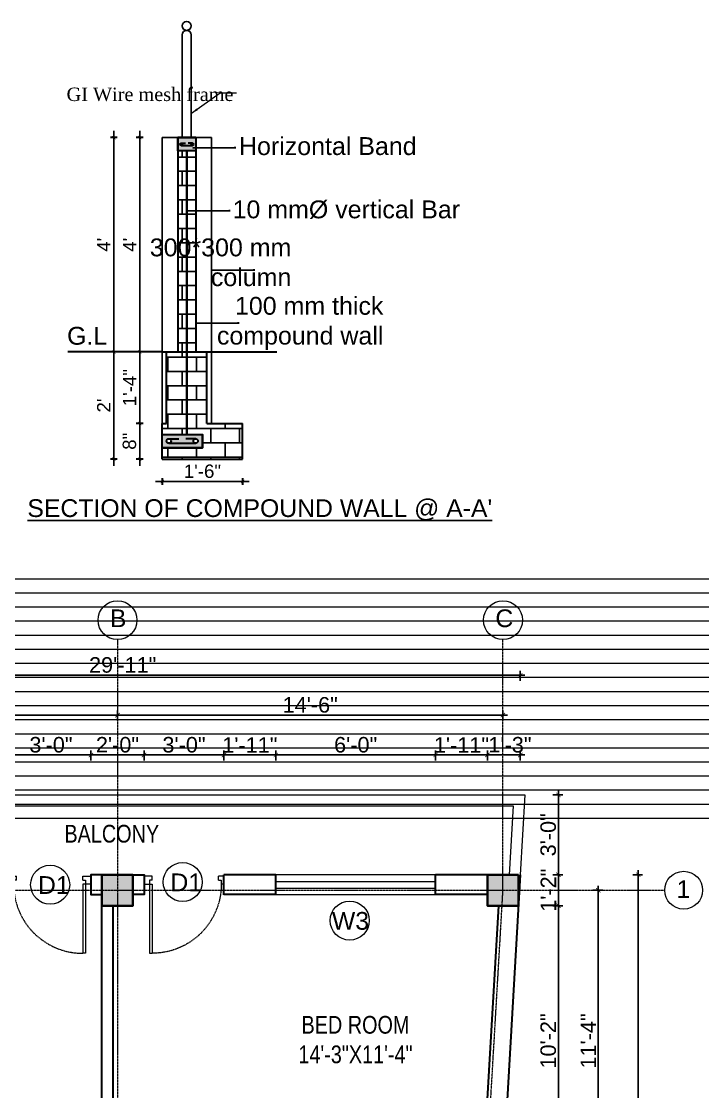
# Model space of a CAD drawing. Header units: inches. Extents: x 94382 to 101671, y 6219 to 10323.
# Drawn here: x 96693.3 to 97000.5, y 8797.9 to 9280.6 of the extents above; entities that cross this region are included whole.
import ezdxf
from ezdxf import colors
from ezdxf.entities.mleader import LeaderData, LeaderLine
from ezdxf.math import Vec2, Vec3

# ---------------------------------------------------------------- set-up
doc = ezdxf.new("R2010")
doc.units = ezdxf.units.IN
doc.header["$MEASUREMENT"] = 0
for name, pattern in [('CENTER', [2, 1.25, -0.25, 0.25, -0.25]), ('CONTINUA', [0]), ('DASHEDX2', [1.5, 1, -0.5]), ('HIDDEN', [0.375, 0.25, -0.125])]:
    doc.linetypes.add(name, pattern=pattern)
for name, color, linetype, lineweight in [('Annotate-Lite.w', 4, 'Continuous', 9), ('Annotations-Bold.w', 2, 'Continuous', 13), ('COLOUM', 3, 'Continuous', 35), ('DIM', 9, 'Continuous', 30), ('DIM-2', 4, 'Continuous', 20), ('Door-Window.w', 4, 'Continuous', 15), ('foundation', 3, 'Continuous', 25), ('RAILING', 242, 'Continuous', 18), ('reinf', 4, 'Continuous', 35), ('text', 7, 'Continuous', 5), ('wall', 240, 'Continuous', 30), ('wall light', 6, 'Continuous', 18), ('window', 130, 'Continuous', 13)]:
    doc.layers.add(name, color=color, linetype=linetype, lineweight=lineweight)
doc.layers.add('DIMENSION', color=10, linetype='Continuous')
doc.layers.add('Station', color=4, linetype='DASHEDX2')
doc.styles.add('ARAIL', font='arial.ttf')
doc.styles.add('arial', font='arial.ttf')
doc.styles.add('DIM', font='arial.ttf', dxfattribs={"width": 0.8})
doc.styles.add('gaurav', font='arial.ttf')
doc.styles.get("Standard").update_dxf_attribs({"font": 'arial.ttf'})
doc.styles.add('Times', font='times.ttf')
doc.dimstyles.new("1-8'", dxfattribs={"dimtxt": 8, "dimasz": 3, "dimexe": 2, "dimexo": 2, "dimgap": 3, "dimtad": 1, "dimdec": 0, "dimzin": 0, "dimdsep": 46, "dimlunit": 4, "dimtxsty": 'Times', "dimblk": 'OBLIQUE', "dimcen": 1.84, "dimdle": 2, "dimclrd": 253, "dimclre": 253, "dimclrt": 253, "dimadec": 0, "dimazin": 0, "dimtfac": 1, "dimtdec": 0, "dimtix": 1, "dimtofl": 0, "dimtmove": 0, "dimatfit": 3, "dimfxl": 6, "dimfxlon": 1, "dimtolj": 1, "dimtzin": 0, "dimarcsym": 0})
doc.dimstyles.new('8 inch dim', dxfattribs={"dimtxt": 7, "dimasz": 2, "dimexe": 2, "dimexo": 1, "dimgap": 1, "dimtad": 1, "dimdec": 0, "dimzin": 3, "dimdsep": 46, "dimlunit": 4, "dimtxsty": 'ARAIL', "dimblk": 'ARCHTICK', "dimcen": 0.09, "dimdle": 2, "dimadec": 0, "dimazin": 0, "dimtfac": 1, "dimtdec": 0, "dimtix": 1, "dimtofl": 0, "dimtmove": 1, "dimatfit": 3, "dimldrblk": 'ARCHTICK', "dimfxlon": 1, "dimtolj": 1, "dimtzin": 0, "dimarcsym": 0})
doc.dimstyles.new('dim 4', dxfattribs={"dimscale": 0.75, "dimtxt": 4, "dimasz": 1, "dimexe": 1, "dimexo": 3, "dimgap": 1, "dimtad": 1, "dimdec": 0, "dimzin": 0, "dimdsep": 46, "dimlunit": 4, "dimtxsty": 'arial', "dimblk": 'ARCHTICK', "dimcen": 4, "dimdle": 2, "dimclrd": 256, "dimclrt": 256, "dimadec": 0, "dimazin": 0, "dimtfac": 1, "dimtdec": 0, "dimtix": 1, "dimtmove": 2, "dimatfit": 2, "dimldrblk": 'ARCHTICK', "dimfxl": 1, "dimfxlon": 1, "dimtolj": 1, "dimtzin": 0, "dimlwd": -1, "dimarcsym": 0})
pattern_1 = [(0, (-3439.8386, 0), (0, 3.2), []), (90, (-3439.8386, 0), (-3.2, 3.2), [3.2, -3.2])]

# ---------------------------------------------------------------- blocks, each defined once
blk = doc.blocks.new('column 14')
at = {"layer": 'COLOUM'}
h = blk.add_hatch(color=256, dxfattribs=at)
h.dxf.hatch_style = 1
h.paths.add_polyline_path([(7, 7), (-7, 7), (-7, -7), (7, -7)])
blk.add_lwpolyline([(7, 7), (7, -7), (-7, -7), (-7, 7)], close=True, dxfattribs=at)
blk = doc.blocks.new('*U9')
at = {"layer": 'Door-Window.w', "ltscale": 3}
for p, q in [((11067.44, 10097.93), (11092.24, 10116.76)), ((11092.24, 10116.76), (11093, 10115.8)), ((11068.18, 10096.96), (11093, 10115.8)), ((11063.03, 10097.66), (11065.96, 10099.89)), ((11065.25, 10094.74), (11063.03, 10097.66)), ((11065.96, 10099.89), (11067.44, 10097.93)), ((11065.97, 10096.82), (11067.44, 10097.93)), ((11066.71, 10095.85), (11065.97, 10096.82)), ((11067.44, 10097.93), (11068.18, 10096.96)), ((11066.71, 10095.85), (11065.25, 10094.74)), ((11084.8, 10072.06), (11083.33, 10070.95)), ((11084.81, 10068.99), (11083.33, 10070.95)), ((11084.8, 10072.06), (11085.54, 10071.08)), ((11084.81, 10068.99), (11087.74, 10071.22)), ((11085.54, 10071.08), (11087, 10072.19)), ((11087.74, 10071.22), (11087, 10072.19))]:
    blk.add_line(p, q, dxfattribs=at)
at = {"layer": 'Door-Window.w', "color": 9, "linetype": 'HIDDEN', "lineweight": 18}
blk.add_arc((11068.18, 10096.96), 31.16, 307.2347, 37.1906, dxfattribs=at)
blk = doc.blocks.new('_ArchTick')
at = {"color": 0, "linetype": 'ByBlock', "const_width": 0.15}
blk.add_lwpolyline([(-0.5, -0.5), (0.5, 0.5)], dxfattribs=at)
blk = doc.blocks.new('*D244')
at = {"layer": 'Defpoints', "color": 0, "transparency": 16777216}
for p in [(96724.59, 8949.7), (96688.58, 8895.7), (96724.59, 8895.7)]:
    blk.add_point(p, dxfattribs=at)
at = {"layer": 'DIM-2', "color": 0, "lineweight": -2, "transparency": 16777216}
for p, q in [((96688.58, 8947.2), (96688.58, 8951.7)), ((96724.59, 8947.2), (96724.59, 8951.7)), ((96686.58, 8949.7), (96726.59, 8949.7))]:
    blk.add_line(p, q, dxfattribs=at)
at = {"layer": 'DIM-2', "color": 0, "lineweight": -2, "transparency": 16777216, "xscale": 2, "yscale": 2, "zscale": 2, "rotation": 180}
blk.add_blockref('_ArchTick', (96688.58, 8949.7), dxfattribs=at)
at = {"layer": 'DIM-2', "color": 0, "lineweight": -2, "transparency": 16777216, "xscale": 2, "yscale": 2, "zscale": 2}
blk.add_blockref('_ArchTick', (96724.59, 8949.7), dxfattribs=at)
at = {"layer": 'DIM-2', "color": 0, "transparency": 16777216, "insert": (96706.59, 8954.28), "char_height": 7, "attachment_point": 5, "style": 'ARAIL'}
blk.add_mtext('\\A1;3\'-0"', dxfattribs=at)
blk = doc.blocks.new('*D245')
at = {"layer": 'Defpoints', "color": 0, "transparency": 16777216}
for p in [(96748.59, 8949.7), (96724.59, 8895.7), (96748.59, 8895.7)]:
    blk.add_point(p, dxfattribs=at)
at = {"layer": 'DIM-2', "color": 0, "lineweight": -2, "transparency": 16777216}
for p, q in [((96724.59, 8947.2), (96724.59, 8951.7)), ((96748.59, 8947.2), (96748.59, 8951.7)), ((96722.59, 8949.7), (96750.59, 8949.7))]:
    blk.add_line(p, q, dxfattribs=at)
at = {"layer": 'DIM-2', "color": 0, "lineweight": -2, "transparency": 16777216, "xscale": 2, "yscale": 2, "zscale": 2, "rotation": 180}
blk.add_blockref('_ArchTick', (96724.59, 8949.7), dxfattribs=at)
at = {"layer": 'DIM-2', "color": 0, "lineweight": -2, "transparency": 16777216, "xscale": 2, "yscale": 2, "zscale": 2}
blk.add_blockref('_ArchTick', (96748.59, 8949.7), dxfattribs=at)
at = {"layer": 'DIM-2', "color": 0, "transparency": 16777216, "insert": (96736.59, 8954.28), "char_height": 7, "attachment_point": 5, "style": 'ARAIL'}
blk.add_mtext('\\A1;2\'-0"', dxfattribs=at)
blk = doc.blocks.new('*D246')
at = {"layer": 'Defpoints', "color": 0, "transparency": 16777216}
for p in [(96784.59, 8949.7), (96748.59, 8895.7), (96784.59, 8895.7)]:
    blk.add_point(p, dxfattribs=at)
at = {"layer": 'DIM-2', "color": 0, "lineweight": -2, "transparency": 16777216}
for p, q in [((96748.59, 8947.2), (96748.59, 8951.7)), ((96784.59, 8947.2), (96784.59, 8951.7)), ((96746.59, 8949.7), (96786.59, 8949.7))]:
    blk.add_line(p, q, dxfattribs=at)
at = {"layer": 'DIM-2', "color": 0, "lineweight": -2, "transparency": 16777216, "xscale": 2, "yscale": 2, "zscale": 2, "rotation": 180}
blk.add_blockref('_ArchTick', (96748.59, 8949.7), dxfattribs=at)
at = {"layer": 'DIM-2', "color": 0, "lineweight": -2, "transparency": 16777216, "xscale": 2, "yscale": 2, "zscale": 2}
blk.add_blockref('_ArchTick', (96784.59, 8949.7), dxfattribs=at)
at = {"layer": 'DIM-2', "color": 0, "transparency": 16777216, "insert": (96766.59, 8954.28), "char_height": 7, "attachment_point": 5, "style": 'ARAIL'}
blk.add_mtext('\\A1;3\'-0"', dxfattribs=at)
blk = doc.blocks.new('*D247')
at = {"layer": 'Defpoints', "color": 0, "transparency": 16777216}
for p in [(96808.02, 8949.7), (96784.59, 8895.7), (96808.02, 8895.7)]:
    blk.add_point(p, dxfattribs=at)
at = {"layer": 'DIM-2', "color": 0, "lineweight": -2, "transparency": 16777216}
for p, q in [((96784.59, 8947.2), (96784.59, 8951.7)), ((96808.02, 8947.2), (96808.02, 8951.7)), ((96782.59, 8949.7), (96810.02, 8949.7))]:
    blk.add_line(p, q, dxfattribs=at)
at = {"layer": 'DIM-2', "color": 0, "lineweight": -2, "transparency": 16777216, "xscale": 2, "yscale": 2, "zscale": 2, "rotation": 180}
blk.add_blockref('_ArchTick', (96784.59, 8949.7), dxfattribs=at)
at = {"layer": 'DIM-2', "color": 0, "lineweight": -2, "transparency": 16777216, "xscale": 2, "yscale": 2, "zscale": 2}
blk.add_blockref('_ArchTick', (96808.02, 8949.7), dxfattribs=at)
at = {"layer": 'DIM-2', "color": 0, "transparency": 16777216, "insert": (96796.3, 8954.22), "char_height": 7, "attachment_point": 5, "style": 'ARAIL'}
blk.add_mtext('\\A1;1\'-11"', dxfattribs=at)
blk = doc.blocks.new('*D248')
at = {"layer": 'Defpoints', "color": 0, "transparency": 16777216}
for p in [(96880.02, 8949.7), (96808.02, 8895.7), (96880.02, 8895.7)]:
    blk.add_point(p, dxfattribs=at)
at = {"layer": 'DIM-2', "color": 0, "lineweight": -2, "transparency": 16777216}
for p, q in [((96808.02, 8947.2), (96808.02, 8951.7)), ((96880.02, 8947.2), (96880.02, 8951.7)), ((96806.02, 8949.7), (96882.02, 8949.7))]:
    blk.add_line(p, q, dxfattribs=at)
at = {"layer": 'DIM-2', "color": 0, "lineweight": -2, "transparency": 16777216, "xscale": 2, "yscale": 2, "zscale": 2, "rotation": 180}
blk.add_blockref('_ArchTick', (96808.02, 8949.7), dxfattribs=at)
at = {"layer": 'DIM-2', "color": 0, "lineweight": -2, "transparency": 16777216, "xscale": 2, "yscale": 2, "zscale": 2}
blk.add_blockref('_ArchTick', (96880.02, 8949.7), dxfattribs=at)
at = {"layer": 'DIM-2', "color": 0, "transparency": 16777216, "insert": (96844.02, 8954.28), "char_height": 7, "attachment_point": 5, "style": 'ARAIL'}
blk.add_mtext('\\A1;6\'-0"', dxfattribs=at)
blk = doc.blocks.new('*D240')
at = {"layer": 'Defpoints', "color": 0, "transparency": 16777216}
for p in [(96903.46, 8949.7), (96880.02, 8895.7), (96903.46, 8895.7)]:
    blk.add_point(p, dxfattribs=at)
at = {"layer": 'DIM-2', "color": 0, "lineweight": -2, "transparency": 16777216}
for p, q in [((96880.02, 8947.2), (96880.02, 8951.7)), ((96903.46, 8947.2), (96903.46, 8951.7)), ((96878.02, 8949.7), (96905.46, 8949.7))]:
    blk.add_line(p, q, dxfattribs=at)
at = {"layer": 'DIM-2', "color": 0, "lineweight": -2, "transparency": 16777216, "xscale": 2, "yscale": 2, "zscale": 2, "rotation": 180}
blk.add_blockref('_ArchTick', (96880.02, 8949.7), dxfattribs=at)
at = {"layer": 'DIM-2', "color": 0, "lineweight": -2, "transparency": 16777216, "xscale": 2, "yscale": 2, "zscale": 2}
blk.add_blockref('_ArchTick', (96903.46, 8949.7), dxfattribs=at)
at = {"layer": 'DIM-2', "color": 0, "transparency": 16777216, "insert": (96891.74, 8954.22), "char_height": 7, "attachment_point": 5, "style": 'ARAIL'}
blk.add_mtext('\\A1;1\'-11"', dxfattribs=at)
blk = doc.blocks.new('*D241')
at = {"layer": 'Defpoints', "color": 0, "transparency": 16777216}
for p in [(96918.28, 8949.7), (96903.46, 8895.7), (96918.28, 8895.7)]:
    blk.add_point(p, dxfattribs=at)
at = {"layer": 'DIM-2', "color": 0, "lineweight": -2, "transparency": 16777216}
for p, q in [((96903.46, 8947.2), (96903.46, 8951.7)), ((96918.28, 8947.2), (96918.28, 8951.7)), ((96901.46, 8949.7), (96920.28, 8949.7))]:
    blk.add_line(p, q, dxfattribs=at)
at = {"layer": 'DIM-2', "color": 0, "lineweight": -2, "transparency": 16777216, "xscale": 2, "yscale": 2, "zscale": 2, "rotation": 180}
blk.add_blockref('_ArchTick', (96903.46, 8949.7), dxfattribs=at)
at = {"layer": 'DIM-2', "color": 0, "lineweight": -2, "transparency": 16777216, "xscale": 2, "yscale": 2, "zscale": 2}
blk.add_blockref('_ArchTick', (96918.28, 8949.7), dxfattribs=at)
at = {"layer": 'DIM-2', "color": 0, "transparency": 16777216, "insert": (96913.61, 8954.28), "char_height": 7, "attachment_point": 5, "style": 'ARAIL'}
blk.add_mtext('\\A1;1\'-3"', dxfattribs=at)
blk = doc.blocks.new('*D242')
at = {"layer": 'Defpoints', "color": 0, "transparency": 16777216}
for p in [(96736.59, 8967.7), (96566.59, 8895.7), (96736.59, 8895.7)]:
    blk.add_point(p, dxfattribs=at)
at = {"layer": 'DIM-2', "color": 0, "lineweight": -2, "transparency": 16777216}
for p, q in [((96564.59, 8967.7), (96738.59, 8967.7)), ((96566.59, 8965.2), (96566.59, 8969.7)), ((96736.59, 8965.2), (96736.59, 8969.7))]:
    blk.add_line(p, q, dxfattribs=at)
at = {"layer": 'DIM-2', "color": 0, "lineweight": -2, "transparency": 16777216, "xscale": 2, "yscale": 2, "zscale": 2, "rotation": 180}
blk.add_blockref('_ArchTick', (96566.59, 8967.7), dxfattribs=at)
at = {"layer": 'DIM-2', "color": 0, "lineweight": -2, "transparency": 16777216, "xscale": 2, "yscale": 2, "zscale": 2}
blk.add_blockref('_ArchTick', (96736.59, 8967.7), dxfattribs=at)
at = {"layer": 'DIM-2', "color": 0, "transparency": 16777216, "insert": (96651.59, 8972.22), "char_height": 7, "attachment_point": 5, "style": 'ARAIL'}
blk.add_mtext('\\A1;14\'-2"', dxfattribs=at)
blk = doc.blocks.new('*D243')
at = {"layer": 'Defpoints', "color": 0, "transparency": 16777216}
for p in [(96910.46, 8967.7), (96736.59, 8895.7), (96910.46, 8895.7)]:
    blk.add_point(p, dxfattribs=at)
at = {"layer": 'DIM-2', "color": 0, "lineweight": -2, "transparency": 16777216}
for p, q in [((96734.59, 8967.7), (96912.46, 8967.7)), ((96736.59, 8965.2), (96736.59, 8969.7)), ((96910.46, 8965.2), (96910.46, 8969.7))]:
    blk.add_line(p, q, dxfattribs=at)
at = {"layer": 'DIM-2', "color": 0, "lineweight": -2, "transparency": 16777216, "xscale": 2, "yscale": 2, "zscale": 2, "rotation": 180}
blk.add_blockref('_ArchTick', (96736.59, 8967.7), dxfattribs=at)
at = {"layer": 'DIM-2', "color": 0, "lineweight": -2, "transparency": 16777216, "xscale": 2, "yscale": 2, "zscale": 2}
blk.add_blockref('_ArchTick', (96910.46, 8967.7), dxfattribs=at)
at = {"layer": 'DIM-2', "color": 0, "transparency": 16777216, "insert": (96823.52, 8972.28), "char_height": 7, "attachment_point": 5, "style": 'ARAIL'}
blk.add_mtext('\\A1;14\'-6"', dxfattribs=at)
blk = doc.blocks.new('*D224')
at = {"layer": 'Defpoints', "color": 0, "transparency": 16777216}
for p in [(96559.59, 8985.7), (96559.59, 8895.7), (96918.28, 8895.7)]:
    blk.add_point(p, dxfattribs=at)
at = {"layer": 'DIM-2', "color": 0, "lineweight": -2, "transparency": 16777216}
for p, q in [((96920.28, 8985.7), (96557.59, 8985.7)), ((96559.59, 8983.2), (96559.59, 8987.7)), ((96918.28, 8983.2), (96918.28, 8987.7))]:
    blk.add_line(p, q, dxfattribs=at)
at = {"layer": 'DIM-2', "color": 0, "lineweight": -2, "transparency": 16777216, "xscale": 2, "yscale": 2, "zscale": 2, "rotation": 180}
blk.add_blockref('_ArchTick', (96559.59, 8985.7), dxfattribs=at)
at = {"layer": 'DIM-2', "color": 0, "lineweight": -2, "transparency": 16777216, "xscale": 2, "yscale": 2, "zscale": 2}
blk.add_blockref('_ArchTick', (96918.28, 8985.7), dxfattribs=at)
at = {"layer": 'DIM-2', "color": 0, "transparency": 16777216, "insert": (96738.93, 8990.28), "char_height": 7, "attachment_point": 5, "style": 'ARAIL'}
blk.add_mtext('\\A1;29\'-11"', dxfattribs=at)
blk = doc.blocks.new('*D210')
at = {"layer": 'Defpoints', "color": 0, "transparency": 16777216}
for p in [(96917.46, 8881.7), (96909.53, 8759.7), (96935.46, 8759.7)]:
    blk.add_point(p, dxfattribs=at)
at = {"layer": 'DIM-2', "color": 0, "lineweight": -2, "transparency": 16777216}
for p, q in [((96935.46, 8883.7), (96935.46, 8757.7)), ((96932.96, 8881.7), (96937.46, 8881.7)), ((96932.96, 8759.7), (96937.46, 8759.7))]:
    blk.add_line(p, q, dxfattribs=at)
at = {"layer": 'DIM-2', "color": 0, "lineweight": -2, "transparency": 16777216, "xscale": 2, "yscale": 2, "zscale": 2}
for p, rotation in [((96935.46, 8881.7), 90), ((96935.46, 8759.7), 270)]:
    blk.add_blockref('_ArchTick', p, dxfattribs=dict(at, rotation=rotation))
at = {"layer": 'DIM-2', "color": 0, "transparency": 16777216, "insert": (96930.89, 8820.7), "char_height": 7, "attachment_point": 5, "rotation": 90, "style": 'ARAIL'}
blk.add_mtext('\\A1;10\'-2"', dxfattribs=at)
blk = doc.blocks.new('*D218')
at = {"layer": 'Defpoints', "color": 0, "transparency": 16777216}
for p in [(96917.46, 8895.7), (96971.46, 8895.7), (96890.86, 8425.7)]:
    blk.add_point(p, dxfattribs=at)
at = {"layer": 'DIM-2', "color": 0, "lineweight": -2, "transparency": 16777216}
for p, q in [((96971.46, 8423.7), (96971.46, 8897.7)), ((96968.96, 8895.7), (96973.46, 8895.7)), ((96968.96, 8425.7), (96973.46, 8425.7))]:
    blk.add_line(p, q, dxfattribs=at)
at = {"layer": 'DIM-2', "color": 0, "lineweight": -2, "transparency": 16777216, "xscale": 2, "yscale": 2, "zscale": 2}
for p, rotation in [((96971.46, 8895.7), 90), ((96971.46, 8425.7), 270)]:
    blk.add_blockref('_ArchTick', p, dxfattribs=dict(at, rotation=rotation))
at = {"layer": 'DIM-2', "color": 0, "transparency": 16777216, "insert": (96966.88, 8660.7), "char_height": 7, "attachment_point": 5, "rotation": 90, "style": 'ARAIL'}
blk.add_mtext('\\A1;39\'-2"', dxfattribs=at)
blk = doc.blocks.new('*D220')
at = {"layer": 'Defpoints', "color": 0, "transparency": 16777216}
for p in [(96910.46, 8888.7), (96953.46, 8888.7), (96902.53, 8752.7)]:
    blk.add_point(p, dxfattribs=at)
at = {"layer": 'DIM-2', "color": 0, "lineweight": -2, "transparency": 16777216}
for p, q in [((96950.96, 8888.7), (96955.46, 8888.7)), ((96953.46, 8750.7), (96953.46, 8890.7)), ((96950.96, 8752.7), (96955.46, 8752.7))]:
    blk.add_line(p, q, dxfattribs=at)
at = {"layer": 'DIM-2', "color": 0, "lineweight": -2, "transparency": 16777216, "xscale": 2, "yscale": 2, "zscale": 2}
for p, rotation in [((96953.46, 8888.7), 90), ((96953.46, 8752.7), 270)]:
    blk.add_blockref('_ArchTick', p, dxfattribs=dict(at, rotation=rotation))
at = {"layer": 'DIM-2', "color": 0, "transparency": 16777216, "insert": (96948.95, 8820.7), "char_height": 7, "attachment_point": 5, "rotation": 90, "style": 'ARAIL'}
blk.add_mtext('\\A1;11\'-4"', dxfattribs=at)
blk = doc.blocks.new('*D221')
at = {"layer": 'Defpoints', "color": 0, "transparency": 16777216}
for p in [(96918.28, 8895.7), (96935.46, 8895.7), (96917.46, 8881.7)]:
    blk.add_point(p, dxfattribs=at)
at = {"layer": 'DIM-2', "color": 0, "lineweight": -2, "transparency": 16777216}
for p, q in [((96935.46, 8879.7), (96935.46, 8897.7)), ((96932.96, 8895.7), (96937.46, 8895.7)), ((96932.96, 8881.7), (96937.46, 8881.7))]:
    blk.add_line(p, q, dxfattribs=at)
at = {"layer": 'DIM-2', "color": 0, "lineweight": -2, "transparency": 16777216, "xscale": 2, "yscale": 2, "zscale": 2}
for p, rotation in [((96935.46, 8895.7), 90), ((96935.46, 8881.7), 270)]:
    blk.add_blockref('_ArchTick', p, dxfattribs=dict(at, rotation=rotation))
at = {"layer": 'DIM-2', "color": 0, "transparency": 16777216, "insert": (96930.95, 8888.7), "char_height": 7, "attachment_point": 5, "rotation": 90, "style": 'ARAIL'}
blk.add_mtext('\\A1;1\'-2"', dxfattribs=at)
blk = doc.blocks.new('*D223')
at = {"layer": 'Defpoints', "color": 0, "transparency": 16777216}
for p in [(96920.38, 8931.7), (96935.46, 8931.7), (96917.46, 8895.7)]:
    blk.add_point(p, dxfattribs=at)
at = {"layer": 'DIM-2', "color": 0, "lineweight": -2, "transparency": 16777216}
for p, q in [((96932.96, 8931.7), (96937.46, 8931.7)), ((96935.46, 8893.7), (96935.46, 8933.7)), ((96932.96, 8895.7), (96937.46, 8895.7))]:
    blk.add_line(p, q, dxfattribs=at)
at = {"layer": 'DIM-2', "color": 0, "lineweight": -2, "transparency": 16777216, "xscale": 2, "yscale": 2, "zscale": 2}
for p, rotation in [((96935.46, 8931.7), 90), ((96935.46, 8895.7), 270)]:
    blk.add_blockref('_ArchTick', p, dxfattribs=dict(at, rotation=rotation))
at = {"layer": 'DIM-2', "color": 0, "transparency": 16777216, "insert": (96930.88, 8913.7), "char_height": 7, "attachment_point": 5, "rotation": 90, "style": 'ARAIL'}
blk.add_mtext('\\A1;3\'-0"', dxfattribs=at)
blk = doc.blocks.new('*D307')
at = {"layer": 'Defpoints', "color": 0, "ltscale": 2, "transparency": 16777216}
for p in [(198774.43, -50234.57), (198792.43, -50234.57), (198792.43, -50245.06)]:
    blk.add_point(p, dxfattribs=at)
at = {"layer": 'DIMENSION', "color": 0, "lineweight": -2, "ltscale": 2, "transparency": 16777216}
for p, q in [((198774.43, -50244.31), (198774.43, -50245.81)), ((198792.43, -50244.31), (198792.43, -50245.81))]:
    blk.add_line(p, q, dxfattribs=at)
at = {"layer": 'DIMENSION', "ltscale": 2, "transparency": 16777216}
blk.add_line((198772.93, -50245.06), (198793.93, -50245.06), dxfattribs=at)
at = {"layer": 'DIMENSION', "ltscale": 2, "transparency": 16777216, "xscale": 0.75, "yscale": 0.75, "zscale": 0.75, "rotation": 180}
blk.add_blockref('_ArchTick', (198774.43, -50245.06), dxfattribs=at)
at = {"layer": 'DIMENSION', "ltscale": 2, "transparency": 16777216, "xscale": 0.75, "yscale": 0.75, "zscale": 0.75}
blk.add_blockref('_ArchTick', (198792.43, -50245.06), dxfattribs=at)
at = {"layer": 'DIMENSION', "ltscale": 2, "transparency": 16777216, "insert": (198783.43, -50242.78), "char_height": 3, "attachment_point": 5, "style": 'arial'}
blk.add_mtext('\\A1;1\'-6"', dxfattribs=at)
blk = doc.blocks.new('*D306')
at = {"layer": 'Defpoints', "color": 0, "ltscale": 2, "transparency": 16777216}
for p in [(198769.39, -50232.05), (198774.43, -50232.05), (198774.43, -50240.05)]:
    blk.add_point(p, dxfattribs=at)
at = {"layer": 'DIMENSION', "color": 0, "lineweight": -2, "ltscale": 2, "transparency": 16777216}
for p, q in [((198770.14, -50232.05), (198768.64, -50232.05)), ((198770.14, -50240.05), (198768.64, -50240.05))]:
    blk.add_line(p, q, dxfattribs=at)
at = {"layer": 'DIMENSION', "ltscale": 2, "transparency": 16777216}
blk.add_line((198769.39, -50241.55), (198769.39, -50230.55), dxfattribs=at)
at = {"layer": 'DIMENSION', "ltscale": 2, "transparency": 16777216, "xscale": 0.75, "yscale": 0.75, "zscale": 0.75}
for p, rotation in [((198769.39, -50232.05), 90), ((198769.39, -50240.05), 270)]:
    blk.add_blockref('_ArchTick', p, dxfattribs=dict(at, rotation=rotation))
at = {"layer": 'DIMENSION', "ltscale": 2, "transparency": 16777216, "insert": (198767.1, -50236.05), "char_height": 3, "attachment_point": 5, "rotation": 90, "style": 'arial'}
blk.add_mtext('\\A1;8"', dxfattribs=at)
blk = doc.blocks.new('*D305')
at = {"layer": 'Defpoints', "color": 0, "ltscale": 2, "transparency": 16777216}
for p in [(198769.39, -50216.05), (198774.43, -50216.05), (198774.43, -50232.05)]:
    blk.add_point(p, dxfattribs=at)
at = {"layer": 'DIMENSION', "color": 0, "lineweight": -2, "ltscale": 2, "transparency": 16777216}
for p, q in [((198770.14, -50216.05), (198768.64, -50216.05)), ((198770.14, -50232.05), (198768.64, -50232.05))]:
    blk.add_line(p, q, dxfattribs=at)
at = {"layer": 'DIMENSION', "ltscale": 2, "transparency": 16777216}
blk.add_line((198769.39, -50233.55), (198769.39, -50214.55), dxfattribs=at)
at = {"layer": 'DIMENSION', "ltscale": 2, "transparency": 16777216, "xscale": 0.75, "yscale": 0.75, "zscale": 0.75}
for p, rotation in [((198769.39, -50216.05), 90), ((198769.39, -50232.05), 270)]:
    blk.add_blockref('_ArchTick', p, dxfattribs=dict(at, rotation=rotation))
at = {"layer": 'DIMENSION', "ltscale": 2, "transparency": 16777216, "insert": (198767.13, -50224.05), "char_height": 3, "attachment_point": 5, "rotation": 90, "style": 'arial'}
blk.add_mtext('\\A1;1\'-4"', dxfattribs=at)
blk = doc.blocks.new('*D304')
at = {"layer": 'Defpoints', "color": 0, "ltscale": 2, "transparency": 16777216}
for p in [(198769.39, -50168.05), (198774.43, -50168.05), (198774.43, -50216.05)]:
    blk.add_point(p, dxfattribs=at)
at = {"layer": 'DIMENSION', "color": 0, "lineweight": -2, "ltscale": 2, "transparency": 16777216}
for p, q in [((198770.14, -50168.05), (198768.64, -50168.05)), ((198770.14, -50216.05), (198768.64, -50216.05))]:
    blk.add_line(p, q, dxfattribs=at)
at = {"layer": 'DIMENSION', "ltscale": 2, "transparency": 16777216}
blk.add_line((198769.39, -50217.55), (198769.39, -50166.55), dxfattribs=at)
at = {"layer": 'DIMENSION', "ltscale": 2, "transparency": 16777216, "xscale": 0.75, "yscale": 0.75, "zscale": 0.75}
for p, rotation in [((198769.39, -50168.05), 90), ((198769.39, -50216.05), 270)]:
    blk.add_blockref('_ArchTick', p, dxfattribs=dict(at, rotation=rotation))
at = {"layer": 'DIMENSION', "ltscale": 2, "transparency": 16777216, "insert": (198767.14, -50192.05), "char_height": 3, "attachment_point": 5, "rotation": 90, "style": 'arial'}
blk.add_mtext("\\A1;4'", dxfattribs=at)
blk = doc.blocks.new('*D302')
at = {"layer": 'Defpoints', "color": 0, "ltscale": 2, "transparency": 16777216}
for p in [(198774.43, -50168.05), (198763.6, -50216.05), (198774.43, -50216.05)]:
    blk.add_point(p, dxfattribs=at)
at = {"layer": 'DIMENSION', "color": 0, "lineweight": -2, "ltscale": 2, "transparency": 16777216}
for p, q in [((198764.35, -50168.05), (198762.85, -50168.05)), ((198764.35, -50216.05), (198762.85, -50216.05))]:
    blk.add_line(p, q, dxfattribs=at)
at = {"layer": 'DIMENSION', "ltscale": 2, "transparency": 16777216}
blk.add_line((198763.6, -50166.55), (198763.6, -50217.55), dxfattribs=at)
at = {"layer": 'DIMENSION', "ltscale": 2, "transparency": 16777216, "xscale": 0.75, "yscale": 0.75, "zscale": 0.75}
for p, rotation in [((198763.6, -50168.05), 90), ((198763.6, -50216.05), 270)]:
    blk.add_blockref('_ArchTick', p, dxfattribs=dict(at, rotation=rotation))
at = {"layer": 'DIMENSION', "ltscale": 2, "transparency": 16777216, "insert": (198761.35, -50192.05), "char_height": 3, "attachment_point": 5, "rotation": 90, "style": 'arial'}
blk.add_mtext("\\A1;4'", dxfattribs=at)
blk = doc.blocks.new('*D303')
at = {"layer": 'Defpoints', "color": 0, "ltscale": 2, "transparency": 16777216}
for p in [(198774.43, -50216.05), (198763.6, -50240.05), (198774.43, -50240.05)]:
    blk.add_point(p, dxfattribs=at)
at = {"layer": 'DIMENSION', "color": 0, "lineweight": -2, "ltscale": 2, "transparency": 16777216}
for p, q in [((198764.35, -50216.05), (198762.85, -50216.05)), ((198764.35, -50240.05), (198762.85, -50240.05))]:
    blk.add_line(p, q, dxfattribs=at)
at = {"layer": 'DIMENSION', "ltscale": 2, "transparency": 16777216}
blk.add_line((198763.6, -50214.55), (198763.6, -50241.55), dxfattribs=at)
at = {"layer": 'DIMENSION', "ltscale": 2, "transparency": 16777216, "xscale": 0.75, "yscale": 0.75, "zscale": 0.75}
for p, rotation in [((198763.6, -50216.05), 90), ((198763.6, -50240.05), 270)]:
    blk.add_blockref('_ArchTick', p, dxfattribs=dict(at, rotation=rotation))
at = {"layer": 'DIMENSION', "ltscale": 2, "transparency": 16777216, "insert": (198761.35, -50228.05), "char_height": 3, "attachment_point": 5, "rotation": 90, "style": 'arial'}
blk.add_mtext("\\A1;2'", dxfattribs=at)
blk = doc.blocks.new('_Oblique')
for p, q in [((-0.49, -0.49), (0.49, 0.49)), ((0, -1.37), (0, 1.38))]:
    blk.add_line(p, q)
blk = doc.blocks.new('er')
at = {"layer": 'foundation', "ltscale": 2}
h = blk.add_hatch(color=256, dxfattribs=at)
h.dxf.hatch_style = 1
h.paths.add_polyline_path([(198781.93, -50168.05), (198777.93, -50168.05), (198777.93, -50171.05), (198781.93, -50171.05)])
h.paths.add_polyline_path([(198778.68, -50169.8, -0.414214), (198778.43, -50169.55, -1), (198778.93, -50169.55, -0.414214), (198778.68, -50169.8), (198781.18, -50169.8, -0.414214), (198780.93, -50169.55, -1), (198781.43, -50169.55, -0.414214), (198781.18, -50169.8)], flags=16)
h = blk.add_hatch(dxfattribs=at)
h.set_pattern_fill('AR-B816', color=256, scale=0.4)
h.set_pattern_definition(pattern_1)
h.paths.add_polyline_path([(198781.93, -50171.05), (198779.93, -50171.05), (198779.93, -50216.05), (198781.93, -50216.05)])
h.paths.add_polyline_path([(198779.93, -50171.05), (198777.93, -50171.05), (198777.93, -50216.05), (198779.93, -50216.05)])
h = blk.add_hatch(dxfattribs=at)
h.set_pattern_fill('AR-B816', color=256, scale=0.4)
h.set_pattern_definition(pattern_1)
h.paths.add_polyline_path([(198792.43, -50232.05), (198784.43, -50232.05), (198784.43, -50216.05), (198779.93, -50216.05), (198779.93, -50234.55), (198783.43, -50234.55), (198783.43, -50237.55), (198774.43, -50237.55), (198774.43, -50240.05), (198792.43, -50240.05)])
h.paths.add_polyline_path([(198779.93, -50216.05), (198775.43, -50216.05), (198775.43, -50232.05), (198774.43, -50232.05), (198774.43, -50234.55), (198779.93, -50234.55)], flags=17)
h = blk.add_hatch(color=256, dxfattribs=at)
h.dxf.hatch_style = 1
h.paths.add_polyline_path([(198783.43, -50234.55), (198774.43, -50234.55), (198774.43, -50237.55), (198783.43, -50237.55)])
h.paths.add_polyline_path([(198781.93, -50236.49, -0.414214), (198781.43, -50235.99, -1), (198782.43, -50235.99, -0.414214), (198781.93, -50236.49), (198775.93, -50236.49, -0.414214), (198775.43, -50235.99, -1), (198776.43, -50235.99, -0.414214), (198775.93, -50236.49)], flags=16)
at = {"layer": 'DIMENSION', "ltscale": 2}
for p, q in [((198774.43, -50232.05), (198774.43, -50168.05)), ((198774.43, -50168.05), (198777.93, -50168.05)), ((198781.93, -50168.05), (198785.43, -50168.05)), ((198785.43, -50232.05), (198785.43, -50168.05))]:
    blk.add_line(p, q, dxfattribs=at)
at = {"layer": 'reinf', "ltscale": 20}
blk.add_line((198779.93, -50171.05), (198779.93, -50234.55), dxfattribs=at)
at = {"layer": 'wall', "ltscale": 2}
for p, q in [((198781.93, -50168.05), (198777.93, -50168.05)), ((198777.93, -50168.05), (198777.93, -50216.05)), ((198781.93, -50168.05), (198781.93, -50216.05)), ((198778.68, -50169.3), (198779.65, -50169.3)), ((198778.68, -50169.8), (198781.18, -50169.8)), ((198781.18, -50169.3), (198780.21, -50169.3)), ((198781.93, -50171.05), (198777.93, -50171.05)), ((198774.43, -50216.05), (198753.33, -50216.05)), ((198774.43, -50216.05), (198785.43, -50216.05)), ((198775.43, -50232.05), (198775.43, -50216.05)), ((198784.43, -50232.05), (198784.43, -50216.05)), ((198785.43, -50216.05), (198800.13, -50216.05)), ((198774.43, -50232.05), (198775.43, -50232.05)), ((198774.43, -50240.05), (198774.43, -50232.05)), ((198784.43, -50232.05), (198792.43, -50232.05)), ((198792.43, -50240.05), (198792.43, -50232.05)), ((198774.43, -50234.55), (198783.43, -50234.55)), ((198783.43, -50237.55), (198783.43, -50234.55)), ((198774.43, -50237.55), (198783.43, -50237.55)), ((198775.93, -50235.49), (198778.13, -50235.49)), ((198775.93, -50236.49), (198781.93, -50236.49)), ((198781.93, -50235.49), (198779.74, -50235.49)), ((198774.43, -50240.05), (198792.43, -50240.05))]:
    blk.add_line(p, q, dxfattribs=at)
for points in [[(198777.93, -50168.05), (198781.93, -50168.05), (198781.93, -50171.05), (198777.93, -50171.05)], [(198774.43, -50234.55), (198783.43, -50234.55), (198783.43, -50237.55), (198774.43, -50237.55)]]:
    blk.add_lwpolyline(points, close=True, dxfattribs=at)
for centre, radius in [((198778.68, -50169.55), 0.25), ((198781.18, -50169.55), 0.25), ((198775.93, -50235.99), 0.5), ((198781.93, -50235.99), 0.5)]:
    blk.add_circle(centre, radius, dxfattribs=at)
at = {"layer": 'text', "char_height": 4, "attachment_point": 9, "style": 'ARAIL'}
for s, insert in [('Horizontal Band', (198831.38, -50172.02)), ('10 mm%%C vertical Bar ', (198841.11, -50186.28)), ('300*300 mm\\P column ', (198803.34, -50201.37)), ('100 mm thick\\P compound wall', (198823.95, -50215.6)), ('G.L', (198762.14, -50214.49))]:
    blk.add_mtext(s, dxfattribs=dict(at, insert=insert))
at = {"layer": 'DIMENSION', "ltscale": 2}
for base, p1, p2, picture, middle in [((198763.6, -50216.05), (198774.43, -50168.05), (198774.43, -50216.05), '*D302', (198761.35, -50192.05)), ((198769.39, -50168.05), (198774.43, -50216.05), (198774.43, -50168.05), '*D304', (198767.14, -50192.05)), ((198763.6, -50240.05), (198774.43, -50216.05), (198774.43, -50240.05), '*D303', (198761.35, -50228.05)), ((198769.39, -50216.05), (198774.43, -50232.05), (198774.43, -50216.05), '*D305', (198767.13, -50224.05)), ((198769.39, -50232.05), (198774.43, -50240.05), (198774.43, -50232.05), '*D306', (198767.1, -50236.05))]:
    dim = blk.add_linear_dim(base=base, p1=p1, p2=p2, angle=90, dimstyle='dim 4', dxfattribs=at)
    dim.commit()
    dim.dimension.update_dxf_attribs({"geometry": picture, "text_midpoint": middle})
dim = blk.add_linear_dim(base=(198792.43, -50245.06), p1=(198774.43, -50234.57), p2=(198792.43, -50234.57), dimstyle='dim 4', dxfattribs=at)
dim.commit()
dim.dimension.update_dxf_attribs({"geometry": '*D307', "text_midpoint": (198783.43, -50242.78)})
ml = blk.add_multileader_mtext('Standard', dxfattribs=at)
ml.set_content('', color=256)
ml.set_leader_properties()
ml.build(insert=Vec2(0, 0))
ml.multileader.update_dxf_attribs({"text_right_attachment_type": 6, "dogleg_length": 0.36, "arrow_head_size": 0.18})
ctx = ml.context
ctx.base_point, ctx.char_height, ctx.arrow_head_size, ctx.landing_gap_size, ctx.plane_origin = Vec3(198790.88, -50170.27), 0.18, 0.18, 0.09, Vec3(198781.13, -50170.34)
ctx.right_attachment = 6
notes = []
notes.append((ctx, [(0, (1, 1, 0), (198790.52, -50170.27), (1, 0), 0.36, [(0, [(198781.13, -50170.34)], 0, [])])]))
ctx.mtext.insert, ctx.mtext.flow_direction = Vec3(198790.97, -50170.18), 5
ml = blk.add_multileader_mtext('Standard', dxfattribs=at)
ml.set_content('', color=256)
ml.set_leader_properties()
ml.build(insert=Vec2(0, 0))
ml.multileader.update_dxf_attribs({"text_right_attachment_type": 6, "dogleg_length": 0.36, "arrow_head_size": 0.18})
ctx = ml.context
ctx.base_point, ctx.char_height, ctx.arrow_head_size, ctx.landing_gap_size, ctx.plane_origin = Vec3(198789.68, -50184.38), 0.18, 0.18, 0.09, Vec3(198779.93, -50184.44)
ctx.right_attachment = 6
notes.append((ctx, [(0, (1, 1, 0), (198789.32, -50184.38), (1, 0), 0.36, [(0, [(198779.93, -50184.44)], 0, [])])]))
ctx.mtext.insert, ctx.mtext.flow_direction = Vec3(198789.77, -50184.29), 5
ml = blk.add_multileader_mtext('Standard', dxfattribs=at)
ml.set_content('', color=256)
ml.set_leader_properties()
ml.build(insert=Vec2(0, 0))
ml.multileader.update_dxf_attribs({"text_right_attachment_type": 6, "dogleg_length": 0.36, "arrow_head_size": 0.18})
ctx = ml.context
ctx.base_point, ctx.char_height, ctx.arrow_head_size, ctx.landing_gap_size, ctx.plane_origin = Vec3(198795.18, -50197.7), 0.18, 0.18, 0.09, Vec3(198785.43, -50197.77)
ctx.right_attachment = 6
notes.append((ctx, [(0, (1, 1, 0), (198794.82, -50197.7), (1, 0), 0.36, [(0, [(198785.43, -50197.77)], 0, [])])]))
ctx.mtext.insert, ctx.mtext.flow_direction = Vec3(198795.27, -50197.61), 5
ml = blk.add_multileader_mtext('Standard', dxfattribs=at)
ml.set_content('', color=256)
ml.set_leader_properties()
ml.build(insert=Vec2(0, 0))
ml.multileader.update_dxf_attribs({"text_right_attachment_type": 6, "dogleg_length": 0.36, "arrow_head_size": 0.18})
ctx = ml.context
ctx.base_point, ctx.char_height, ctx.arrow_head_size, ctx.landing_gap_size, ctx.plane_origin = Vec3(198791.68, -50209.53), 0.18, 0.18, 0.09, Vec3(198781.93, -50209.6)
ctx.right_attachment = 6
notes.append((ctx, [(0, (1, 1, 0), (198791.32, -50209.53), (1, 0), 0.36, [(0, [(198781.93, -50209.6)], 0, [])])]))
ctx.mtext.insert, ctx.mtext.flow_direction = Vec3(198791.77, -50209.44), 5
for ctx, leaders in notes:
    for number, flags, end, landing, length, lines in leaders:
        leader = LeaderData()
        leader.index, (leader.has_last_leader_line, leader.has_dogleg_vector, leader.attachment_direction) = number, flags
        leader.last_leader_point, leader.dogleg_vector, leader.dogleg_length = Vec3(end), Vec3(landing), length
        for number, points, colour, breaks in lines:
            line = LeaderLine()
            line.index, line.vertices, line.color, line.breaks = number, Vec3.list(points), colors.encode_raw_color(colour), breaks
            leader.lines.append(line)
        ctx.leaders.append(leader)
blk = doc.blocks.new('A$C924f7473')
at = {"lineweight": 25, "ltscale": 25}
for p, q in [((38.5, 128.94), (38.5, 175.28)), ((40.52, 177.3), (40.52, 177.3)), ((42.53, 128.94), (42.53, 175.28))]:
    blk.add_line(p, q, dxfattribs=at)
blk.add_circle((40.52, 179.31), 2.01, dxfattribs=at)
for start, end in [(90, 180), (0, 90)]:
    blk.add_arc((40.52, 175.28), 2.01, start, end, dxfattribs=at)
at = {"layer": 'DIM', "xscale": 2.014737902468391, "yscale": 2.014737902468391, "zscale": 2.014737902468391}
blk.add_blockref('er', (-400448.89, 101204.41), dxfattribs=at)
at = {"insert": (61.64, 145.28), "char_height": 6.0442, "attachment_point": 9}
blk.add_mtext('{\\fTimes New Roman|b0|i0|c0|p18; GI Wire mesh frame}', dxfattribs=at)
at = {"layer": 'Station', "color": 1, "insert": (-31.33, -34.23), "char_height": 8, "width": 301.9399, "attachment_point": 1, "style": 'ARAIL'}
blk.add_mtext("\\A1;{\\LSECTION OF COMPOUND WALL @ A-A'}", dxfattribs=at)
at = {"color": 11, "ltscale": 2, "true_color": 0xf27172}
blk.add_leader([(42.77, 139.88), (55.66, 149.15), (62.96, 149.15)], dimstyle="1-8'", override={"dimgap": 3, "dimtad": 0}, dxfattribs=at)

msp = doc.modelspace()

# ---------------------------------------------------------------- linework, layer by layer
at = {"layer": 'Annotate-Lite.w', "ltscale": 0.005}
for centre in [(96706.23, 8891.18), (96766, 8892.38), (96841.34, 8875.02)]:
    msp.add_circle(centre, 8.81, dxfattribs=at)
at = {"layer": 'Annotations-Bold.w', "linetype": 'CENTER', "ltscale": 0.3}
for p, q in [((96736.59, 9001.77), (96736.59, 8325.27)), ((96497.17, 8888.7), (96983.42, 8888.7))]:
    msp.add_line(p, q, dxfattribs=at)
msp.add_lwpolyline([(96883.86, 8325.27), (96883.86, 8432.7), (96910.46, 8888.7), (96910.46, 9001.77)], dxfattribs=at)
at = {"layer": 'DIM-2'}
for p in [(101510.56, 9029.21), (101510.56, 9022.85), (101510.56, 9016.5), (101510.56, 9010.15), (101510.56, 9003.8), (101510.56, 8997.44), (101510.56, 8991.09), (101510.56, 8984.74), (101510.56, 8978.38), (101510.56, 8972.03), (101510.56, 8965.68), (101510.56, 8959.32), (101510.56, 8952.97), (101510.56, 8946.62), (101510.56, 8940.27), (101510.56, 8933.91), (101510.56, 8927.56), (101510.56, 8921.21)]:
    msp.add_xline(p, (1, 0), dxfattribs=at)
for centre, radius in [((96736.59, 9010.53), 8.77), ((96910.46, 9010.53), 8.77), ((96991.96, 8888.7), 8.53)]:
    msp.add_circle(centre, radius, dxfattribs=at)
at = {"layer": 'wall'}
for p, q in [((96784.59, 8886.68), (96784.59, 8895.7)), ((96808.02, 8895.7), (96784.59, 8895.7)), ((96808.02, 8886.7), (96808.02, 8895.7)), ((96903.46, 8895.7), (96880.02, 8895.7)), ((96880.02, 8886.7), (96880.02, 8895.7)), ((96918.28, 8895.7), (96905.5, 8676.7)), ((96808.02, 8886.7), (96784.59, 8886.7)), ((96903.46, 8886.7), (96880.02, 8886.7)), ((96729.59, 8717.7), (96729.59, 8881.7)), ((96734.59, 8717.7), (96734.59, 8881.7))]:
    msp.add_line(p, q, dxfattribs=at)
for points in [[(96729.59, 8895.7), (96724.59, 8895.7), (96724.59, 8886.7), (96729.59, 8886.7)], [(96743.59, 8895.7), (96748.59, 8895.7), (96748.59, 8886.7), (96743.59, 8886.7)]]:
    msp.add_lwpolyline(points, close=True, dxfattribs=at)
msp.add_lwpolyline([(96908.44, 8881.7), (96896.78, 8681.7), (96882.69, 8681.7)], dxfattribs=at)
at = {"layer": 'wall light'}
msp.add_line((96920.38, 8931.7), (96918.28, 8895.7), dxfattribs=at)
for points in [[(96559.59, 8931.7), (96920.38, 8931.7)], [(96564.59, 8895.7), (96564.59, 8926.7), (96915.08, 8926.7), (96913.27, 8895.7)]]:
    msp.add_lwpolyline(points, dxfattribs=at)
at = {"layer": 'window'}
for p, q in [((96880.02, 8895.7), (96808.02, 8895.7)), ((96808.02, 8892.7), (96880.02, 8892.7)), ((96808.02, 8889.7), (96880.02, 8889.7)), ((96808.02, 8886.7), (96880.02, 8886.7))]:
    msp.add_line(p, q, dxfattribs=at)

# ---------------------------------------------------------------- block references
at = {"layer": 'Door-Window.w', "linetype": 'ByBlock', "yscale": 0.999790782091718, "zscale": 0.999790782091718}
for p, xscale, rotation in [((95358.09, 23807.91), 0.999790782091718, 232.8475757098403), ((98115.08, 23807.91), -0.9997907820917175, 127.1524242901596)]:
    msp.add_blockref('*U9', p, dxfattribs=dict(at, xscale=xscale, rotation=rotation))
at = {"layer": 'RAILING', "linetype": 'CONTINUA', "lineweight": 5, "ltscale": 0.3}
msp.add_blockref('A$C924f7473', (96727.27, 9099.29), dxfattribs=at)
at = {"layer": 'wall', "xscale": -1, "rotation": 270}
for p in [(96736.59, 8888.7), (96910.46, 8888.7)]:
    msp.add_blockref('column 14', p, dxfattribs=at)

# ---------------------------------------------------------------- texts
at = {"ltscale": 7, "char_height": 8, "width": 121.9318, "attachment_point": 8, "style": 'DIM'}
for s, insert in [('BALCONY', (96734.01, 8910.08)), ('BED ROOM\\P14\'-3"X11\'-4"', (96843.93, 8810.55))]:
    msp.add_mtext(s, dxfattribs=dict(at, insert=insert))
at = {"layer": 'Annotate-Lite.w', "ltscale": 0.005, "char_height": 8, "attachment_point": 1, "style": 'gaurav'}
for s, insert in [('D1', (96700.71, 8895.04)), ('D1', (96760.48, 8896.25)), ('W3', (96833.3, 8878.87))]:
    msp.add_mtext_dynamic_manual_height_columns(s, width=8, gutter_width=100, heights=[0], dxfattribs=dict(at, insert=insert))
at = {"layer": 'Annotations-Bold.w', "linetype": 'CENTER', "ltscale": 1.5, "char_height": 8, "attachment_point": 1, "style": 'ARAIL'}
for s, insert in [('B', (96733.16, 9015.37)), ('C', (96907.03, 9015.37)), ('1', (96988.72, 8893.16))]:
    msp.add_mtext_dynamic_manual_height_columns(s, width=6.5393, gutter_width=100, heights=[0], dxfattribs=dict(at, insert=insert))

# ---------------------------------------------------------------- dimensions: what is measured, and where the dimension line sits
at = {"layer": 'DIM-2'}
for base, p1, p2, picture, middle in [((96559.59, 8985.7), (96918.28, 8895.7), (96559.59, 8895.7), '*D224', (96738.93, 8990.28)), ((96736.59, 8967.7), (96566.59, 8895.7), (96736.59, 8895.7), '*D242', (96651.59, 8972.22)), ((96910.46, 8967.7), (96736.59, 8895.7), (96910.46, 8895.7), '*D243', (96823.52, 8972.28)), ((96724.59, 8949.7), (96688.58, 8895.7), (96724.59, 8895.7), '*D244', (96706.59, 8954.28)), ((96748.59, 8949.7), (96724.59, 8895.7), (96748.59, 8895.7), '*D245', (96736.59, 8954.28)), ((96784.59, 8949.7), (96748.59, 8895.7), (96784.59, 8895.7), '*D246', (96766.59, 8954.28)), ((96880.02, 8949.7), (96808.02, 8895.7), (96880.02, 8895.7), '*D248', (96844.02, 8954.28))]:
    dim = msp.add_linear_dim(base=base, p1=p1, p2=p2, dimstyle='8 inch dim', dxfattribs=at)
    dim.commit()
    dim.dimension.update_dxf_attribs({"geometry": picture, "text_midpoint": middle})
for base, p1, p2, picture, middle in [((96808.02, 8949.7), (96784.59, 8895.7), (96808.02, 8895.7), '*D247', (96796.3, 8949.7)), ((96903.46, 8949.7), (96880.02, 8895.7), (96903.46, 8895.7), '*D240', (96891.74, 8949.7)), ((96918.28, 8949.7), (96903.46, 8895.7), (96918.28, 8895.7), '*D241', (96913.61, 8949.7))]:
    dim = msp.add_linear_dim(base=base, p1=p1, p2=p2, dimstyle='8 inch dim', dxfattribs=at)
    dim.commit()
    dim.dimension.update_dxf_attribs({"geometry": picture, "text_midpoint": middle, "dimtype": 128})
for base, p1, p2, picture, middle in [((96935.46, 8931.7), (96917.46, 8895.7), (96920.38, 8931.7), '*D223', (96930.88, 8913.7)), ((96971.46, 8895.7), (96890.86, 8425.7), (96917.46, 8895.7), '*D218', (96966.88, 8660.7)), ((96953.46, 8888.7), (96902.53, 8752.7), (96910.46, 8888.7), '*D220', (96948.95, 8820.7)), ((96935.46, 8759.7), (96917.46, 8881.7), (96909.53, 8759.7), '*D210', (96930.89, 8820.7))]:
    dim = msp.add_linear_dim(base=base, p1=p1, p2=p2, angle=90, dimstyle='8 inch dim', dxfattribs=at)
    dim.commit()
    dim.dimension.update_dxf_attribs({"geometry": picture, "text_midpoint": middle})
dim = msp.add_linear_dim(base=(96935.46, 8895.7), p1=(96917.46, 8881.7), p2=(96918.28, 8895.7), angle=90, dimstyle='8 inch dim', dxfattribs=at)
dim.commit()
dim.dimension.update_dxf_attribs({"geometry": '*D221', "text_midpoint": (96935.46, 8888.7), "dimtype": 128})

doc.saveas('drawing.dxf')
